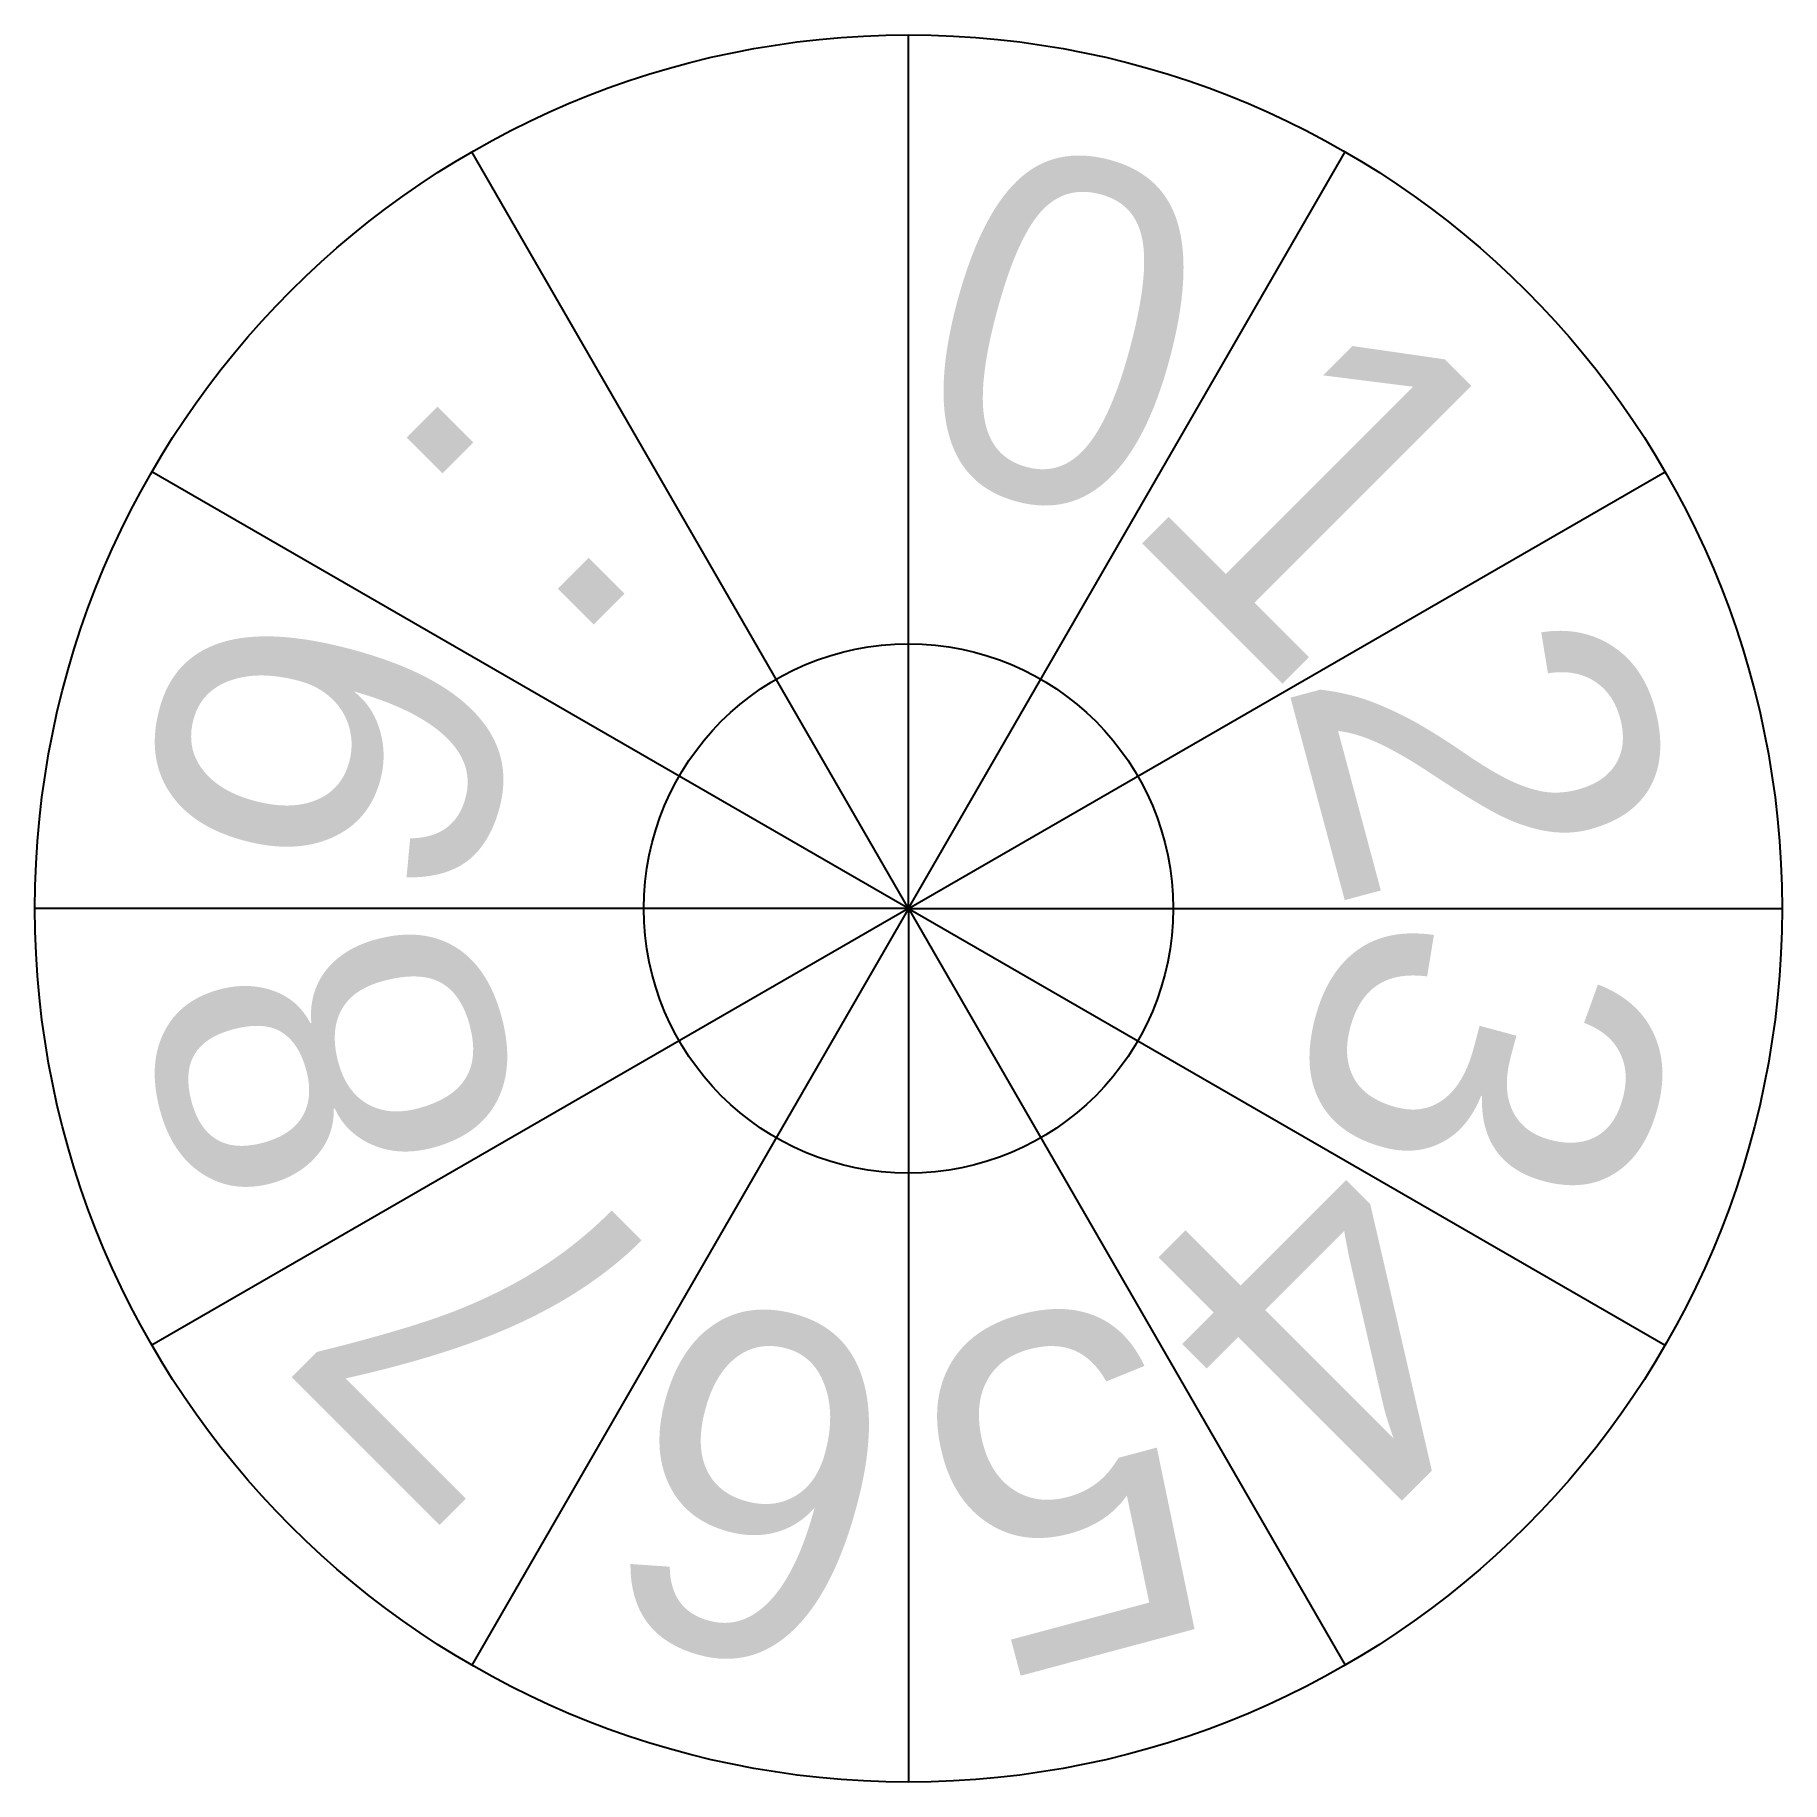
# Model space of a CAD drawing. Header units: millimetres. Extents: x -33 to 33, y -33 to 33.
import ezdxf

# ---------------------------------------------------------------- set-up
doc = ezdxf.new("R2010")
doc.units = ezdxf.units.MM
doc.styles.get("Standard").update_dxf_attribs({"font": 'arial.ttf'})

msp = doc.modelspace()

# ---------------------------------------------------------------- linework, layer by layer
for q in [(0, 33), (-16.5, 28.579), (16.5, 28.579), (-28.579, 16.5), (28.579, 16.5), (-33, 0), (-28.579, -16.5), (-16.5, -28.579), (0, -33), (16.5, -28.579), (28.579, -16.5), (33, 0)]:
    msp.add_line((0, 0), q)
for radius in [33, 10]:
    msp.add_circle((0, 0), radius)

# ---------------------------------------------------------------- texts
at = {"char_height": 13, "attachment_point": 5}
for s, width, insert, rotation in [('{\\fDigital-7|b0|i0|c0|p2;0}', 13, (5.823, 21.733), 345), ('{\\fDigital-7|b0|i0|c0|p2;1}', 5.15535, (15.91, 15.91), 315), ('{\\fDigital-7|b0|i0|c0|p2;:}', 5.15535, (-15.91, 15.91), 45), ('{\\fDigital-7|b0|i0|c0|p2;9}', 5.15535, (-21.733, 5.823), 75), ('{\\fDigital-7|b0|i0|c0|p2;2}', 13, (21.733, 5.823), 285), ('{\\fDigital-7|b0|i0|c0|p2;8}', 5.15535, (-21.733, -5.823), 105), ('{\\fDigital-7|b0|i0|c0|p2;3}', 5.15535, (21.733, -5.823), 255), ('{\\fDigital-7|b0|i0|c0|p2;4}', 5.15535, (15.91, -15.91), 225), ('{\\fDigital-7|b0|i0|c0|p2;7}', 5.15535, (-15.91, -15.91), 135), ('{\\fDigital-7|b0|i0|c0|p2;6}', 5.15535, (-5.823, -21.733), 165), ('{\\fDigital-7|b0|i0|c0|p2;5}', 5.15535, (5.823, -21.733), 195)]:
    msp.add_mtext_dynamic_manual_height_columns(s, width=width, gutter_width=12.5, heights=[0], dxfattribs=dict(at, insert=insert, rotation=rotation))

doc.saveas('drawing.dxf')
